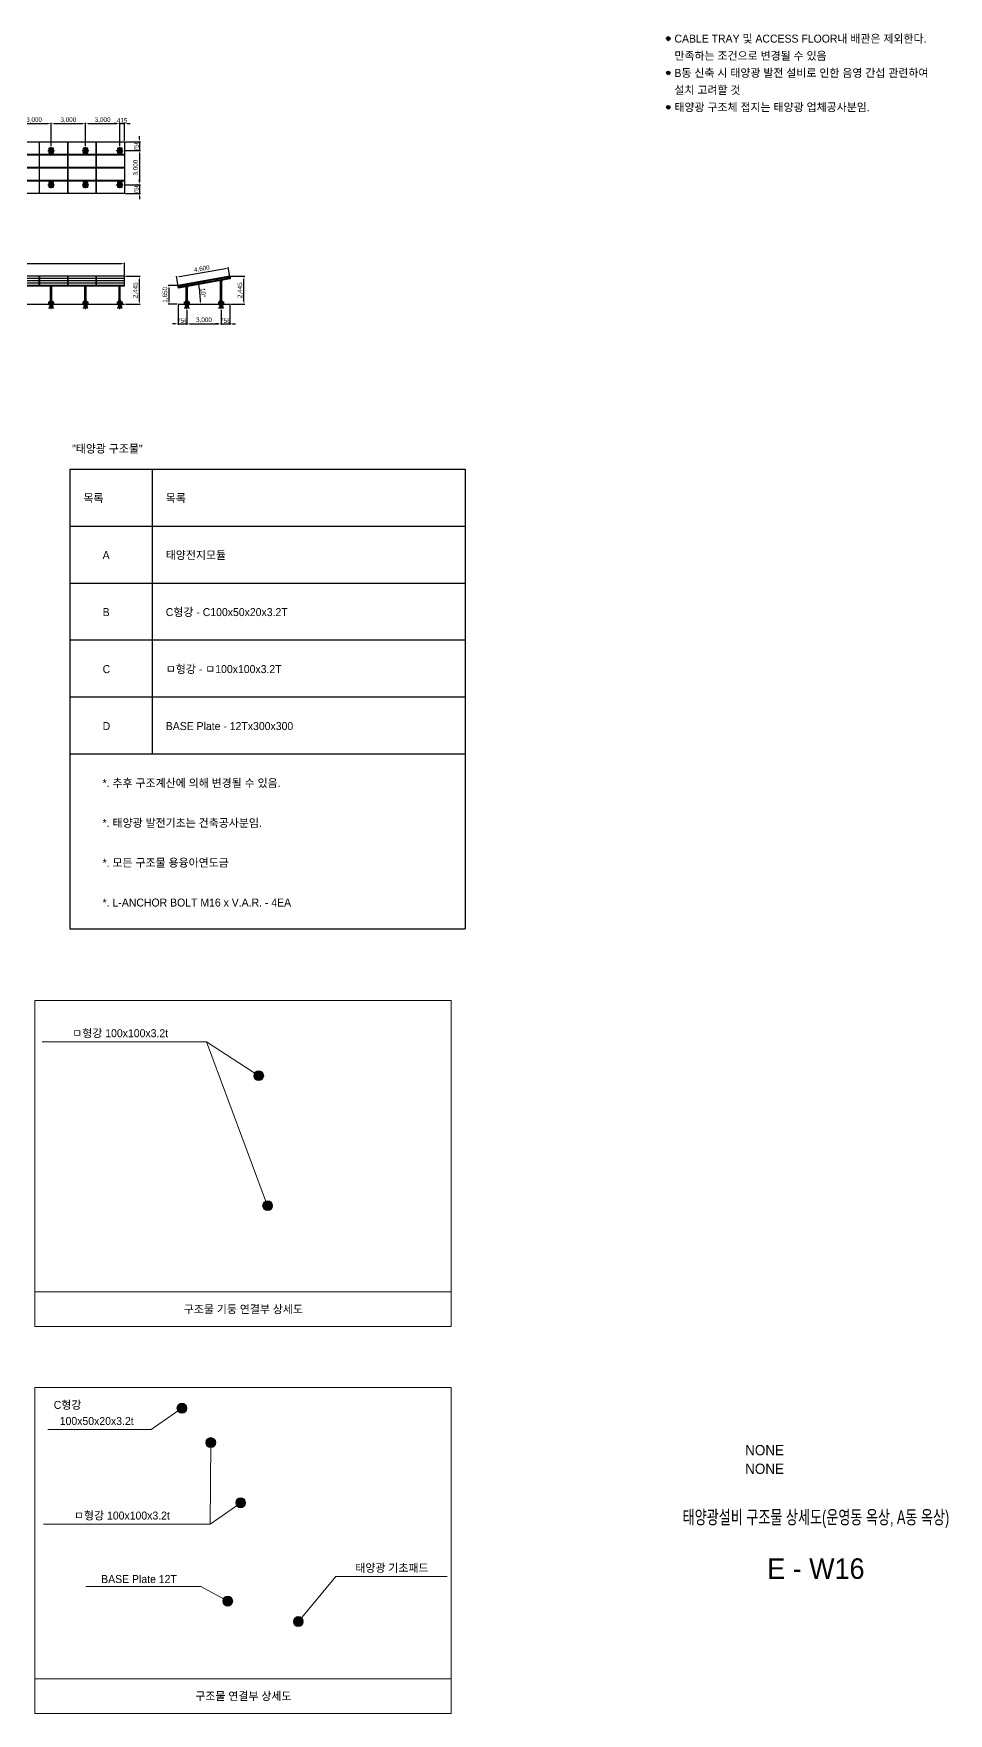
# Model space of a CAD drawing. Header units: millimetres. Extents: x 37541 to 999880, y 4425 to 1416340.
# Drawn here: x 164807 to 244844, y 1269424 to 1416340 of the extents above; entities that cross this region are included whole.
import ezdxf
from ezdxf.enums import TextEntityAlignment as Align

# ---------------------------------------------------------------- set-up
doc = ezdxf.new("R2010")
doc.units = ezdxf.units.MM
doc.header["$LTSCALE"] = 150
doc.linetypes.add('CENTER', pattern=[23.9, 20.4, -1.4, 0.7, -1.4])
doc.linetypes.add('CENTER2', pattern=[1.125, 0.75, -0.125, 0.125, -0.125])
doc.layers.get('0').update_dxf_attribs({"lineweight": 0})
doc.layers.get('Defpoints').update_dxf_attribs({"color": 150})
for name, color, linetype in [('-----20 태양광', 3, 'Continuous'), ('-----29 Cable Schedule', 1, 'Continuous'), ('-----29 Indicator', 1, 'Continuous'), ('-----30 Text', 2, 'Continuous'), ('-----36 Dimension', 1, 'Continuous'), ('-----41 Drawing Title', 2, 'Continuous'), ('-----42 Drawing Number', 2, 'Continuous'), ('-----43 Drawing Scale', 3, 'Continuous')]:
    doc.layers.add(name, color=color, linetype=linetype)
doc.styles.add('ELEC', font='')
doc.styles.get('ELEC').set_extended_font_data('Dotum')
doc.dimstyles.new('태양광400', dxfattribs={"dimtxt": 400, "dimasz": 250, "dimexe": 80, "dimexo": 80, "dimgap": 80, "dimtad": 1, "dimtoh": 1, "dimdec": 0, "dimdsep": 46, "dimlunit": 6, "dimtxsty": 'ELEC', "dimcen": 2.5, "dimclrd": 1, "dimclre": 1, "dimclrt": 2, "dimadec": 0, "dimazin": 0, "dimtfac": 1, "dimtdec": 0, "dimtix": 1, "dimtmove": 0, "dimatfit": 3, "dimfxl": 1, "dimarcsym": 0})

# ---------------------------------------------------------------- blocks, each defined once
blk = doc.blocks.new('G$C1B2F6472')
at = {"lineweight": 5}
for p, q in [((0, 9429), (12041, 9429)), ((0, 1000), (0, 9429)), ((12041, 1000), (12041, 9429)), ((0, 1000), (12041, 1000)), ((0, 0), (12041, 0))]:
    blk.add_line(p, q, dxfattribs=at)
at = {"linetype": 'Continuous', "lineweight": 5}
for p, q in [((0, 0), (0, 1000)), ((12041, 0), (12041, 1000))]:
    blk.add_line(p, q, dxfattribs=at)
blk = doc.blocks.new('*U77')
blk.add_lwpolyline([(-1232, -558), (-1232, 558), (1232, 558), (1232, -558)], close=True)
blk = doc.blocks.new('*U76')
at = {"layer": '-----20 태양광'}
for p in [(0, 3395), (2485, 3395), (4970, 3395), (7455, 3395), (9940, 3395), (12425, 3395), (14910, 3395), (17395, 3395), (19880, 3395), (22365, 3395), (0, 2263), (0, 1132), (2485, 2263), (2485, 1132), (4970, 2263), (4970, 1132), (7455, 2263), (7455, 1132), (9940, 2263), (9940, 1132), (12425, 2263), (12425, 1132), (14910, 2263), (14910, 1132), (17395, 2263), (17395, 1132), (19880, 2263), (19880, 1132), (22365, 2263), (22365, 1132), (0, 0), (2485, 0), (4970, 0), (7455, 0), (9940, 0), (12425, 0), (14910, 0), (17395, 0), (19880, 0), (22365, 0)]:
    blk.add_blockref('*U77', p, dxfattribs=at)
blk = doc.blocks.new('*U79')
for p, q in [((1232, 218), (-1232, 218)), ((1232, 216), (-1232, 216)), ((1232, 19), (-1232, 19)), ((1232, 16), (-1232, 16)), ((1232, -181), (-1232, -181)), ((1232, -183), (-1232, -183)), ((1232, -380), (-1232, -380))]:
    blk.add_line(p, q)
blk.add_lwpolyline([(-1232, 415), (-1232, -415), (1232, -415), (1232, 415)], close=True)
blk = doc.blocks.new('*U78')
at = {"layer": '-----20 태양광', "linetype": 'ByBlock', "lineweight": -2}
for p in [(0, 0), (2485, 0), (4970, 0), (7455, 0), (9940, 0), (12425, 0), (14910, 0), (17395, 0), (19880, 0), (22365, 0)]:
    blk.add_blockref('*U79', p, dxfattribs=at)
blk = doc.blocks.new('G$C0AB08128')
for p, q in [((0, 15), (0, 1)), ((30, 16), (4, 16)), ((30, 0), (4, 0)), ((9, 15), (9, 1)), ((26, 15), (26, 1)), ((35, 15), (35, 1))]:
    blk.add_line(p, q)
for centre, radius, start, end in [((4, 8), 8.39, 58.93354, 121.06646), ((4, 8), 8.39, 238.93354, 301.06646), ((17, -16), 31.8, 74.1759, 105.8241), ((17, 32), 31.8, 254.1759, 285.8241), ((30, 8), 8.39, 58.93354, 121.06646), ((30, 8), 8.39, 238.93354, 301.06646)]:
    blk.add_arc(centre, radius, start, end)
blk = doc.blocks.new('G$C989A692A')
for p, q in [((0, 5), (0, 0)), ((34, 5), (0, 5)), ((0, 0), (34, 0)), ((14, 0), (17, 5)), ((17, 0), (20, 5)), ((34, 0), (34, 5))]:
    blk.add_line(p, q)
blk = doc.blocks.new('G$CC6E26A9D')
for p, q in [((0, 20, 0), (44.5, 150, 0)), ((0, 0, 0), (0, 20, 0)), ((0, 0, 0), (44.5, 0, 0)), ((64.5, 150, 0), (44.5, 150, 0)), ((64.5, 20, 0), (64.5, 150, 0))]:
    blk.add_line(p, q)
blk.add_arc((64.5, 0, 0), 20, 90, 180)
blk = doc.blocks.new('G$CDDFF37AD')
h = blk.add_hatch()
h.set_pattern_fill('AR-CONC', color=256, scale=0.5)
h.set_pattern_definition([(50, (-4314257.696, 1929371.17), (91.0923345, -7.9695428), [9.525, -104.775]), (355, (-4314257.7, 1929371.17), (-17.6217107, 95.5284226), [7.62, -83.820292]), (100.4514447, (-4314250.105, 1929370.506), (73.4706235, 87.558876), [8.0950044, -89.0451223]), (46.1842, (-4314257.7, 1929396.57), (135.5395204, -21.021164), [14.2875, -157.1625]), (96.6355576, (-4314246.4, 1929394.82), (118.702067, 123.7130623), [12.1425116, -133.567804]), (351.184151, (-4314257.7, 1929396.57), (118.702067, 123.7130623), [11.4299835, -125.729866]), (21, (-4314244.996, 1929390.22), (75.8071956, -51.1325991), [9.525, -104.775]), (326, (-4314245, 1929390.22), (30.9010142, 92.093983), [7.62, -83.82]), (71.451445, (-4314238.68, 1929385.96), (106.7082096, 40.9613844), [8.0950044, -89.0449688]), (37.5, (-4314257.696, 1929371.17), (1.54430163, 42.27751944), [0, -82.804, 0, -85.09, 0, -84.1375]), (7.5, (-4314257.696, 1929371.17), (33.40983126, 50.0902874), [0, -48.514, 0, -80.899, 0, -32.0675]), (327.5, (-4314286.017, 1929371.17), (67.79529758, -2.864372), [0, -31.75, 0, -99.06, 0, -131.445]), (317.5, (-4314298.717, 1929371.17), (74.0645907, 12.7132455), [0, -41.275, 0, -65.786, 0, -93.345])])
h.paths.add_polyline_path([(132, 262), (132, 462), (50, 462), (50, 262)])
h.paths.add_polyline_path([(352, 262), (352, 462), (148, 462), (148, 262)])
h.paths.add_polyline_path([(368, 462), (368, 262), (450, 262), (450, 462)])
for p, q in [((132, 502), (133, 503)), ((132, 502), (132, -28)), ((132, 502), (148, 502)), ((133, 503), (147, 503)), ((147, 503), (148, 502)), ((148, 502), (148, -32)), ((352, 502), (353, 503)), ((352, 502), (352, -32)), ((352, 502), (368, 502)), ((353, 503), (367, 503)), ((367, 503), (368, 502)), ((368, 502), (368, -28)), ((68, -33), (69, -32)), ((68, -33), (68, -47)), ((68, -47), (69, -48)), ((69, -32, 0), (128, -32, 0)), ((69, -32), (69, -48)), ((69, -48, 0), (132, -48, 0)), ((368, -48, 0), (431, -48, 0)), ((372, -32, 0), (431, -32, 0)), ((431, -32), (431, -48)), ((431, -32), (432, -33)), ((431, -48), (432, -47)), ((432, -33), (432, -47))]:
    blk.add_line(p, q)
at = {"linetype": 'CENTER', "ltscale": 50}
for p, q in [((140, 519), (140, -32)), ((360, 519), (360, -32)), ((28, -40), (132, -40)), ((368, -40), (472, -40))]:
    blk.add_line(p, q, dxfattribs=at)
for points in [[(50, 462), (450, 462), (450, 262), (50, 262)], [(100, 474), (400, 474), (400, 462), (100, 462)], [(125, 474), (155, 474), (155, 476), (125, 476)], [(345, 474), (375, 474), (375, 476), (345, 476)]]:
    blk.add_lwpolyline(points, close=True)
at = {"elevation": 0}
for points in [[(110, 215), (390, 215), (390, 205), (110, 205)], [(110, 115), (390, 115), (390, 105), (110, 105)]]:
    blk.add_lwpolyline(points, close=True, dxfattribs=at)
for centre in [(155, 220, 0), (155, 120, 0), (345, 220, 0), (345, 120, 0)]:
    blk.add_circle(centre, 5)
at = {"extrusion": (2.70222e-08, 1.59759e-22, 1)}
blk.add_arc((128, -28, 0), 4, 270, 0, dxfattribs=at)
at = {"extrusion": (2.15436e-08, 0, 1)}
blk.add_arc((132, -32, 0), 16, 270, 0, dxfattribs=at)
at = {"linetype": 'CENTER', "ltscale": 50}
for centre, start, end in [((132, -32), 270, 360), ((368, -32), 180, 270)]:
    blk.add_arc(centre, 8, start, end, dxfattribs=at)
at = {"extrusion": (-2.15436e-08, -5.39187e-23, 1)}
blk.add_arc((368, -32, 0), 16, 180, 270, dxfattribs=at)
at = {"extrusion": (-2.70222e-08, -2.11681e-22, 1)}
blk.add_arc((372, -28, 0), 4, 180, 270, dxfattribs=at)
at = {"xscale": 0.8, "yscale": 0.8, "zscale": 0.8}
for name, p in [('G$C0AB08128', (126, 480)), ('G$C989A692A', (126, 476)), ('G$C0AB08128', (346, 480)), ('G$C989A692A', (346, 476))]:
    blk.add_blockref(name, p, dxfattribs=at)
blk.add_blockref('G$CC6E26A9D', (136, 474, 0))
at = {"xscale": -1}
blk.add_blockref('G$CC6E26A9D', (364, 474, 0), dxfattribs=at)
blk = doc.blocks.new('*U81')
blk.add_line((50, 1546, 0), (-50, 1546, 0))
at = {"elevation": 0}
for points in [[(-50, 142), (-50, 1546)], [(50, 142), (50, 1546)]]:
    blk.add_lwpolyline(points, dxfattribs=at)
at = {"linetype": 'CENTER2', "ltscale": 5, "elevation": 0}
blk.add_lwpolyline([(0, -505), (0, 1555)], dxfattribs=at)
at = {"rotation": 359.9999999999999}
blk.add_blockref('G$CDDFF37AD', (-250, -332, 0), dxfattribs=at)
blk = doc.blocks.new('*U80')
at = {"layer": '-----20 태양광', "linetype": 'ByBlock', "lineweight": -2}
for p in [(0, 0), (3000, 0), (6000, 0), (9000, 0), (12000, 0), (15000, 0), (18000, 0), (21000, 0), (24000, 0)]:
    blk.add_blockref('*U81', p, dxfattribs=at)
blk = doc.blocks.new('G$CE9AAA169')
at = {"linetype": 'CENTER', "ltscale": 0.3}
blk.add_line((58, 12), (0, 12), dxfattribs=at)
for p, q in [((11, 18), (10, 17)), ((10, 7), (10, 17)), ((10, 7), (11, 6)), ((15, 18), (11, 18)), ((11, 6), (11, 18)), ((15, 6), (11, 6)), ((15, 4), (15, 20)), ((16, 23), (24, 23)), ((24, 17), (16, 17)), ((24, 7), (16, 7)), ((16, 1), (24, 1)), ((25, 4), (25, 20)), ((28, 12), (25, 14)), ((25, 12), (28, 10)), ((47, 23), (40, 23)), ((40, 1), (40, 23)), ((40, 17), (47, 17)), ((40, 7), (47, 7)), ((47, 1), (40, 1)), ((48, 4), (48, 20))]:
    blk.add_line(p, q)
for points in [[(25, 1), (28, 1), (28, 23), (25, 23)], [(38, 0), (38, 24), (40, 24), (40, 0)]]:
    blk.add_lwpolyline(points, close=True)
for centre, radius, start, end in [((20, 20), 4.82, 145.33011, 214.66989), ((33, 12), 18, 162.25912, 197.74088), ((20, 4), 4.82, 145.33011, 214.66989), ((20, 20), 4.82, 325.33011, 34.66989), ((7, 12), 18, 342.25912, 17.74088), ((20, 4), 4.82, 325.33011, 34.66989), ((43, 20), 4.82, 325.33011, 34.66989), ((30, 12), 18, 342.25912, 17.74088), ((43, 4), 4.82, 325.33011, 34.66989)]:
    blk.add_arc(centre, radius, start, end)
blk = doc.blocks.new('G$C40D0023C')
for p, q in [((0, 12), (5, 12)), ((0, 10), (0, 1)), ((0, 9), (5, 9)), ((0, 3), (5, 3)), ((0, 0), (5, 0)), ((5, 10), (5, 1))]:
    blk.add_line(p, q)
for centre, radius, start, end in [((2, 10), 2.43, 143.53068, 216.46932), ((9, 6), 9, 161.2917, 198.7083), ((2, 1), 2.43, 143.53068, 216.46932), ((3, 10), 2.43, 323.53068, 36.46932), ((-4, 6), 9, 341.2917, 18.7083), ((3, 1), 2.43, 323.53068, 36.46932)]:
    blk.add_arc(centre, radius, start, end)
blk = doc.blocks.new('G$C8948AF4A')
for p, q in [((0, 12), (2, 12)), ((0, 0), (0, 12)), ((0, 7), (2, 6)), ((0, 6), (2, 5)), ((2, 0), (0, 0)), ((2, 12), (2, 0))]:
    blk.add_line(p, q)
blk = doc.blocks.new('G$C516BF46D')
for name, p in [('G$C40D0023C', (0, 0)), ('G$C8948AF4A', (5, 0))]:
    blk.add_blockref(name, p)
blk = doc.blocks.new('G$C8DD5E604')
at = {"linetype": 'CENTER', "ltscale": 0.3}
blk.add_line((0, 6), (23, 6), dxfattribs=at)
for p, q in [((1, 9), (2, 9)), ((1, 9), (1, 4)), ((1, 9), (6, 9)), ((2, 3), (1, 4)), ((1, 4), (6, 4)), ((2, 3), (2, 9)), ((13, 9), (2, 9)), ((13, 3), (2, 3)), ((16, 0), (16, 12)), ((16, 12), (18, 12)), ((16, 7), (18, 6)), ((16, 6), (18, 5)), ((18, 0), (16, 0)), ((18, 12), (18, 0)), ((21, 12), (18, 12)), ((18, 12), (18, 0)), ((21, 9), (18, 9)), ((21, 3), (18, 3)), ((21, 0), (18, 0)), ((22, 10), (22, 2))]:
    blk.add_line(p, q)
for centre, radius, start, end in [((19, 10), 2.43, 323.53068, 36.46932), ((13, 6), 9, 341.2917, 18.7083), ((19, 2), 2.43, 323.53068, 36.46932)]:
    blk.add_arc(centre, radius, start, end)
blk.add_blockref('G$C516BF46D', (6, 0))
blk = doc.blocks.new('G$CC1AFC2AA')
for p, q in [((28, 70), (28, 0)), ((28, 0), (34, 0)), ((34, 75), (33, 75)), ((34, 75), (34, 0)), ((34, 75), (34, 0))]:
    blk.add_line(p, q)
at = {"ltscale": 0.1}
for p, q in [((34, 92), (34, 8)), ((34, 67), (34, 8)), ((37, 92), (37, 8)), ((42, 100), (76, 100)), ((42, 97), (76, 97)), ((42, 0), (76, 0)), ((42, 3), (76, 3)), ((81, 92), (81, 80)), ((81, 80), (84, 80)), ((81, 8), (81, 20)), ((81, 20), (84, 20)), ((84, 92), (84, 80)), ((84, 8), (84, 20))]:
    blk.add_line(p, q, dxfattribs=at)
blk.add_arc((33, 70), 5, 90, 180)
for centre, radius, start, end in [((42, 92), 8, 90, 180), ((42, 8), 8, 180, 270), ((42, 92), 5, 90, 180), ((42, 8), 5, 180, 270), ((76, 92), 8, 0, 90), ((76, 92), 5, 0, 90), ((76, 8), 8, 270, 0), ((76, 8), 5, 270, 0)]:
    blk.add_arc(centre, radius, start, end, dxfattribs=at)
blk.add_blockref('G$CE9AAA169', (0, 31))
at = {"rotation": 90}
blk.add_blockref('G$C8DD5E604', (65, 84), dxfattribs=at)
blk = doc.blocks.new('*D111')
at = {"layer": '-----36 Dimension', "color": 1, "lineweight": -2, "transparency": 16777216}
for p, q in [((163345, 1406496), (163345, 1408544)), ((163595, 1408464), (166095, 1408464)), ((166345, 1406496), (166345, 1408544))]:
    blk.add_line(p, q, dxfattribs=at)
at = {"layer": '-----36 Dimension', "color": 1, "transparency": 16777216}
for points in [[(163595, 1408506), (163595, 1408423), (163345, 1408464)], [(166095, 1408506), (166095, 1408423), (166345, 1408464)]]:
    blk.add_solid(points, dxfattribs=at)
at = {"layer": 'Defpoints', "color": 0, "transparency": 16777216}
for p in [(166345, 1408464), (163345, 1406416), (166345, 1406416)]:
    blk.add_point(p, dxfattribs=at)
at = {"layer": '-----36 Dimension', "transparency": 16777216, "insert": (164845, 1408783), "char_height": 400, "attachment_point": 5, "style": 'ELEC'}
blk.add_mtext('3,000', dxfattribs=at)
blk = doc.blocks.new('*D112')
at = {"layer": '-----36 Dimension', "color": 1, "lineweight": -2, "transparency": 16777216}
for p, q in [((166345, 1406496), (166345, 1408544)), ((166595, 1408464), (169095, 1408464)), ((169345, 1406496), (169345, 1408544))]:
    blk.add_line(p, q, dxfattribs=at)
at = {"layer": '-----36 Dimension', "color": 1, "transparency": 16777216}
for points in [[(166595, 1408506), (166595, 1408423), (166345, 1408464)], [(169095, 1408506), (169095, 1408423), (169345, 1408464)]]:
    blk.add_solid(points, dxfattribs=at)
at = {"layer": 'Defpoints', "color": 0, "transparency": 16777216}
for p in [(169345, 1408464), (166345, 1406416), (169345, 1406416)]:
    blk.add_point(p, dxfattribs=at)
at = {"layer": '-----36 Dimension', "transparency": 16777216, "insert": (167845, 1408783), "char_height": 400, "attachment_point": 5, "style": 'ELEC'}
blk.add_mtext('3,000', dxfattribs=at)
blk = doc.blocks.new('*D113')
at = {"layer": '-----36 Dimension', "color": 1, "lineweight": -2, "transparency": 16777216}
for p, q in [((169345, 1406496), (169345, 1408544)), ((169595, 1408464), (172095, 1408464)), ((172345, 1406496), (172345, 1408544))]:
    blk.add_line(p, q, dxfattribs=at)
at = {"layer": '-----36 Dimension', "color": 1, "transparency": 16777216}
for points in [[(169595, 1408506), (169595, 1408423), (169345, 1408464)], [(172095, 1408506), (172095, 1408423), (172345, 1408464)]]:
    blk.add_solid(points, dxfattribs=at)
at = {"layer": 'Defpoints', "color": 0, "transparency": 16777216}
for p in [(172345, 1408464), (169345, 1406416), (172345, 1406416)]:
    blk.add_point(p, dxfattribs=at)
at = {"layer": '-----36 Dimension', "transparency": 16777216, "insert": (170845, 1408783), "char_height": 400, "attachment_point": 5, "style": 'ELEC'}
blk.add_mtext('3,000', dxfattribs=at)
blk = doc.blocks.new('*D189')
at = {"layer": '-----36 Dimension', "color": 1, "lineweight": -2, "transparency": 16777216}
for p, q in [((172095, 1408464), (171845, 1408464)), ((172345, 1406496), (172345, 1408544)), ((172345, 1408464), (172760, 1408464)), ((172760, 1406952), (172760, 1408544)), ((173010, 1408464), (173260, 1408464))]:
    blk.add_line(p, q, dxfattribs=at)
at = {"layer": '-----36 Dimension', "color": 1, "transparency": 16777216}
for points in [[(172095, 1408506), (172095, 1408423), (172345, 1408464)], [(173010, 1408506), (173010, 1408423), (172760, 1408464)]]:
    blk.add_solid(points, dxfattribs=at)
at = {"layer": 'Defpoints', "color": 0, "transparency": 16777216}
for p in [(172760, 1408464), (172345, 1406416), (172760, 1406872)]:
    blk.add_point(p, dxfattribs=at)
at = {"layer": '-----36 Dimension', "transparency": 16777216, "insert": (172552, 1408745), "char_height": 400, "attachment_point": 5, "style": 'ELEC'}
blk.add_mtext('415', dxfattribs=at)
blk = doc.blocks.new('*D114')
at = {"layer": '-----36 Dimension', "color": 1, "lineweight": -2, "transparency": 16777216}
for p, q in [((172725, 1406116), (174153, 1406116)), ((172840, 1406872), (174153, 1406872)), ((174073, 1407122), (174073, 1407372)), ((174073, 1406872), (174073, 1406116)), ((174073, 1405866), (174073, 1405616))]:
    blk.add_line(p, q, dxfattribs=at)
at = {"layer": '-----36 Dimension', "color": 1, "transparency": 16777216}
for points in [[(174032, 1407122), (174115, 1407122), (174073, 1406872)], [(174032, 1405866), (174115, 1405866), (174073, 1406116)]]:
    blk.add_solid(points, dxfattribs=at)
at = {"layer": 'Defpoints', "color": 0, "transparency": 16777216}
for p in [(172645, 1406116), (172760, 1406872), (174073, 1406116)]:
    blk.add_point(p, dxfattribs=at)
at = {"layer": '-----36 Dimension', "transparency": 16777216, "insert": (173793, 1406494), "char_height": 400, "attachment_point": 5, "rotation": 90, "style": 'ELEC'}
blk.add_mtext('756', dxfattribs=at)
blk = doc.blocks.new('*D115')
at = {"layer": '-----36 Dimension', "color": 1, "lineweight": -2, "transparency": 16777216}
for p, q in [((172725, 1406116), (174153, 1406116)), ((174073, 1405866), (174073, 1403366)), ((172725, 1403116), (174153, 1403116))]:
    blk.add_line(p, q, dxfattribs=at)
at = {"layer": '-----36 Dimension', "color": 1, "transparency": 16777216}
for points in [[(174032, 1405866), (174115, 1405866), (174073, 1406116)], [(174032, 1403366), (174115, 1403366), (174073, 1403116)]]:
    blk.add_solid(points, dxfattribs=at)
at = {"layer": 'Defpoints', "color": 0, "transparency": 16777216}
for p in [(172645, 1406116), (172645, 1403116), (174073, 1403116)]:
    blk.add_point(p, dxfattribs=at)
at = {"layer": '-----36 Dimension', "transparency": 16777216, "insert": (173754, 1404616), "char_height": 400, "attachment_point": 5, "rotation": 90, "style": 'ELEC'}
blk.add_mtext('3,000', dxfattribs=at)
blk = doc.blocks.new('*D190')
at = {"layer": '-----36 Dimension', "color": 1, "lineweight": -2, "transparency": 16777216}
for p, q in [((172725, 1403116), (174153, 1403116)), ((174073, 1403366), (174073, 1403616)), ((174073, 1403116), (174073, 1402360)), ((172840, 1402360), (174153, 1402360)), ((174073, 1402110), (174073, 1401860))]:
    blk.add_line(p, q, dxfattribs=at)
at = {"layer": '-----36 Dimension', "color": 1, "transparency": 16777216}
for points in [[(174032, 1403366), (174115, 1403366), (174073, 1403116)], [(174032, 1402110), (174115, 1402110), (174073, 1402360)]]:
    blk.add_solid(points, dxfattribs=at)
at = {"layer": 'Defpoints', "color": 0, "transparency": 16777216}
for p in [(172645, 1403116), (172760, 1402360), (174073, 1402360)]:
    blk.add_point(p, dxfattribs=at)
at = {"layer": '-----36 Dimension', "transparency": 16777216, "insert": (173793, 1402738), "char_height": 400, "attachment_point": 5, "rotation": 90, "style": 'ELEC'}
blk.add_mtext('756', dxfattribs=at)
blk = doc.blocks.new('*D191')
at = {"layer": '-----36 Dimension', "color": 1, "lineweight": -2, "transparency": 16777216}
for p, q in [((147930, 1395194), (147930, 1396302)), ((148180, 1396222), (172510, 1396222)), ((172760, 1395194), (172760, 1396302))]:
    blk.add_line(p, q, dxfattribs=at)
at = {"layer": '-----36 Dimension', "color": 1, "transparency": 16777216}
for points in [[(148180, 1396264), (148180, 1396180), (147930, 1396222)], [(172510, 1396264), (172510, 1396180), (172760, 1396222)]]:
    blk.add_solid(points, dxfattribs=at)
at = {"layer": 'Defpoints', "color": 0, "transparency": 16777216}
for p in [(172760, 1396222), (147930, 1395114), (172760, 1395114)]:
    blk.add_point(p, dxfattribs=at)
at = {"layer": '-----36 Dimension', "transparency": 16777216, "insert": (160345, 1396541), "char_height": 400, "attachment_point": 5, "style": 'ELEC'}
blk.add_mtext('24,830', dxfattribs=at)
blk = doc.blocks.new('*D192')
at = {"layer": '-----36 Dimension', "color": 1, "lineweight": -2, "transparency": 16777216}
for p, q in [((172840, 1395114), (174135, 1395114)), ((174055, 1394864), (174055, 1392918)), ((172840, 1392668), (174135, 1392668))]:
    blk.add_line(p, q, dxfattribs=at)
at = {"layer": '-----36 Dimension', "color": 1, "transparency": 16777216}
for points in [[(174014, 1394864), (174097, 1394864), (174055, 1395114)], [(174014, 1392918), (174097, 1392918), (174055, 1392668)]]:
    blk.add_solid(points, dxfattribs=at)
at = {"layer": 'Defpoints', "color": 0, "transparency": 16777216}
for p in [(172760, 1395114), (172760, 1392668), (174055, 1392668)]:
    blk.add_point(p, dxfattribs=at)
at = {"layer": '-----36 Dimension', "transparency": 16777216, "insert": (173737, 1393891), "char_height": 400, "attachment_point": 5, "rotation": 90, "style": 'ELEC'}
blk.add_mtext('2,445', dxfattribs=at)
blk = doc.blocks.new('*D193')
at = {"layer": '-----36 Dimension', "color": 1, "lineweight": -2, "transparency": 16777216}
for p, q in [((177566, 1395081), (181604, 1395793)), ((181987, 1395061), (181836, 1395915)), ((177457, 1394262), (177306, 1395117))]:
    blk.add_line(p, q, dxfattribs=at)
at = {"layer": '-----36 Dimension', "color": 1, "transparency": 16777216}
for points in [[(181597, 1395834), (181611, 1395752), (181850, 1395837)], [(177559, 1395122), (177573, 1395040), (177320, 1395038)]]:
    blk.add_solid(points, dxfattribs=at)
at = {"layer": 'Defpoints', "color": 0, "transparency": 16777216}
for p in [(181850, 1395837), (182001, 1394982), (177470, 1394183)]:
    blk.add_point(p, dxfattribs=at)
at = {"layer": '-----36 Dimension', "transparency": 16777216, "insert": (179530, 1395751), "char_height": 400, "attachment_point": 5, "rotation": 10, "style": 'ELEC'}
blk.add_mtext('4,600', dxfattribs=at)
blk = doc.blocks.new('*D194')
at = {"layer": '-----36 Dimension', "color": 1, "lineweight": -2, "transparency": 16777216}
for p, q in [((177376, 1394318), (176571, 1394318)), ((176651, 1394068), (176651, 1392918)), ((177376, 1392668), (176571, 1392668))]:
    blk.add_line(p, q, dxfattribs=at)
at = {"layer": '-----36 Dimension', "color": 1, "transparency": 16777216}
for points in [[(176610, 1394068), (176693, 1394068), (176651, 1394318)], [(176610, 1392918), (176693, 1392918), (176651, 1392668)]]:
    blk.add_solid(points, dxfattribs=at)
at = {"layer": 'Defpoints', "color": 0, "transparency": 16777216}
for p in [(177456, 1394318), (176651, 1392668), (177456, 1392668)]:
    blk.add_point(p, dxfattribs=at)
at = {"layer": '-----36 Dimension', "transparency": 16777216, "insert": (176332, 1393493), "char_height": 400, "attachment_point": 5, "rotation": 90, "style": 'ELEC'}
blk.add_mtext('1,650', dxfattribs=at)
blk = doc.blocks.new('*D195')
at = {"layer": '-----36 Dimension', "color": 1, "lineweight": -2, "transparency": 16777216}
for p, q in [((182048, 1395114), (183294, 1395114)), ((183214, 1392918), (183214, 1394864)), ((182048, 1392668), (183294, 1392668))]:
    blk.add_line(p, q, dxfattribs=at)
at = {"layer": '-----36 Dimension', "color": 1, "transparency": 16777216}
for points in [[(183173, 1394864), (183256, 1394864), (183214, 1395114)], [(183173, 1392918), (183256, 1392918), (183214, 1392668)]]:
    blk.add_solid(points, dxfattribs=at)
at = {"layer": 'Defpoints', "color": 0, "transparency": 16777216}
for p in [(181968, 1395114), (183214, 1395114), (181968, 1392668)]:
    blk.add_point(p, dxfattribs=at)
at = {"layer": '-----36 Dimension', "transparency": 16777216, "insert": (182895, 1393891), "char_height": 400, "attachment_point": 5, "rotation": 90, "style": 'ELEC'}
blk.add_mtext('2,445', dxfattribs=at)
blk = doc.blocks.new('*D167')
at = {"layer": '-----36 Dimension', "color": 1, "lineweight": -2, "transparency": 16777216}
blk.add_arc((168099, 1392668), 11310, 1.26653, 8.73347, dxfattribs=at)
at = {"layer": '-----36 Dimension', "color": 1, "transparency": 16777216}
for points in [[(179236, 1394379), (179319, 1394392), (179237, 1394632)], [(179447, 1392919), (179364, 1392918), (179409, 1392668)]]:
    blk.add_solid(points, dxfattribs=at)
at = {"layer": 'Defpoints', "color": 0, "transparency": 16777216}
for p in [(178588, 1394518), (179705, 1394715), (179389, 1393326), (177456, 1392668), (181968, 1392668)]:
    blk.add_point(p, dxfattribs=at)
at = {"layer": '-----36 Dimension', "transparency": 16777216, "insert": (179645, 1393678), "char_height": 400, "attachment_point": 5, "rotation": 275, "style": 'ELEC'}
blk.add_mtext('10°', dxfattribs=at)
blk = doc.blocks.new('G$CB3066EF5')
for p, q in [((1, 18), (0, 17)), ((0, 7), (0, 17)), ((0, 7), (1, 6)), ((6, 18), (1, 18)), ((1, 6), (1, 18)), ((6, 6), (1, 6)), ((6, 4), (6, 20)), ((7, 23), (16, 23)), ((16, 17), (7, 17)), ((16, 7), (7, 7)), ((7, 1), (16, 1)), ((16, 4), (16, 20)), ((20, 12), (16, 14)), ((16, 12), (20, 10)), ((47, 23), (40, 23)), ((40, 1), (40, 23)), ((40, 17), (47, 17)), ((40, 7), (47, 7)), ((47, 1), (40, 1)), ((48, 4), (48, 20))]:
    blk.add_line(p, q)
for points in [[(16, 1), (20, 1), (20, 23), (16, 23)], [(38, 0), (38, 24), (40, 24), (40, 0)]]:
    blk.add_lwpolyline(points, close=True)
for centre, radius, start, end in [((24, 12), 18, 162.25912, 197.74088), ((11, 20), 4.82, 145.33011, 214.66989), ((11, 4), 4.82, 145.33011, 214.66989), ((12, 20), 4.82, 325.33011, 34.66989), ((-2, 12), 18, 342.25912, 17.74088), ((12, 4), 4.82, 325.33011, 34.66989), ((43, 20), 4.82, 325.33011, 34.66989), ((30, 12), 18, 342.25912, 17.74088), ((43, 4), 4.82, 325.33011, 34.66989)]:
    blk.add_arc(centre, radius, start, end)
blk = doc.blocks.new('G$CB85E6AD0')
for points in [[(0, 37.5), (220, 37.5), (220, 28.5), (0, 28.5)], [(0, 28.5), (220, 28.5), (220, 19.5), (0, 19.5)]]:
    blk.add_lwpolyline(points, close=True)
at = {"rotation": 90}
for p in [(37, 0), (207, 0)]:
    blk.add_blockref('G$CB3066EF5', p, dxfattribs=at)
blk = doc.blocks.new('*D185')
at = {"layer": '-----36 Dimension', "color": 1, "lineweight": -2, "transparency": 16777216}
for p, q in [((177456, 1392588), (177456, 1390874)), ((178212, 1392153), (178212, 1390874)), ((177206, 1390954), (176956, 1390954)), ((177456, 1390954), (178212, 1390954)), ((178462, 1390954), (178712, 1390954))]:
    blk.add_line(p, q, dxfattribs=at)
at = {"layer": '-----36 Dimension', "color": 1, "transparency": 16777216}
for points in [[(177206, 1390996), (177206, 1390912), (177456, 1390954)], [(178462, 1390996), (178462, 1390912), (178212, 1390954)]]:
    blk.add_solid(points, dxfattribs=at)
at = {"layer": 'Defpoints', "color": 0, "transparency": 16777216}
for p in [(177456, 1392668), (178212, 1392233), (178212, 1390954)]:
    blk.add_point(p, dxfattribs=at)
at = {"layer": '-----36 Dimension', "transparency": 16777216, "insert": (177834, 1391234), "char_height": 400, "attachment_point": 5, "style": 'ELEC'}
blk.add_mtext('756', dxfattribs=at)
blk = doc.blocks.new('*D186')
at = {"layer": '-----36 Dimension', "color": 1, "lineweight": -2, "transparency": 16777216}
for p, q in [((178212, 1392153), (178212, 1390874)), ((181212, 1392153), (181212, 1390874)), ((178462, 1390954), (180962, 1390954))]:
    blk.add_line(p, q, dxfattribs=at)
at = {"layer": '-----36 Dimension', "color": 1, "transparency": 16777216}
for points in [[(178462, 1390996), (178462, 1390912), (178212, 1390954)], [(180962, 1390996), (180962, 1390912), (181212, 1390954)]]:
    blk.add_solid(points, dxfattribs=at)
at = {"layer": 'Defpoints', "color": 0, "transparency": 16777216}
for p in [(178212, 1392233), (181212, 1392233), (181212, 1390954)]:
    blk.add_point(p, dxfattribs=at)
at = {"layer": '-----36 Dimension', "transparency": 16777216, "insert": (179712, 1391273), "char_height": 400, "attachment_point": 5, "style": 'ELEC'}
blk.add_mtext('3,000', dxfattribs=at)
blk = doc.blocks.new('*D187')
at = {"layer": '-----36 Dimension', "color": 1, "lineweight": -2, "transparency": 16777216}
for p, q in [((181212, 1392153), (181212, 1390874)), ((181968, 1392588), (181968, 1390874)), ((180962, 1390954), (180712, 1390954)), ((181212, 1390954), (181968, 1390954)), ((182218, 1390954), (182468, 1390954))]:
    blk.add_line(p, q, dxfattribs=at)
at = {"layer": '-----36 Dimension', "color": 1, "transparency": 16777216}
for points in [[(180962, 1390996), (180962, 1390912), (181212, 1390954)], [(182218, 1390996), (182218, 1390912), (181968, 1390954)]]:
    blk.add_solid(points, dxfattribs=at)
at = {"layer": 'Defpoints', "color": 0, "transparency": 16777216}
for p in [(181212, 1392233), (181968, 1392668), (181968, 1390954)]:
    blk.add_point(p, dxfattribs=at)
at = {"layer": '-----36 Dimension', "transparency": 16777216, "insert": (181590, 1391234), "char_height": 400, "attachment_point": 5, "style": 'ELEC'}
blk.add_mtext('756', dxfattribs=at)
blk = doc.blocks.new('G$CF06C846F')
at = {"linetype": 'CENTER', "ltscale": 5}
for p, q in [((0, 29), (58, 29)), ((29, 58), (29, 0))]:
    blk.add_line(p, q, dxfattribs=at)
blk.add_lwpolyline([(14, 20), (29, 12), (44, 20), (44, 38), (29, 46), (14, 38)], close=True)
for radius in [15, 10]:
    blk.add_circle((29, 29), radius)
blk = doc.blocks.new('G$CCACB8904')
h = blk.add_hatch()
h.set_pattern_fill('AR-CONC', color=256, scale=0.5)
h.paths.add_polyline_path([(300, 500), (300, 450), (450, 450), (450, 300), (500, 300), (500, 500)])
h.paths.add_polyline_path([(500, 300), (450, 300), (450, 150), (300, 150), (300, 100), (500, 100)])
h.paths.add_polyline_path([(300, 100), (300, 150), (150, 150), (150, 300), (100, 300), (100, 100)])
h.paths.add_polyline_path([(100, 300), (150, 300), (150, 450), (300, 450), (300, 500), (100, 500)])
at = {"linetype": 'CENTER', "ltscale": 50}
for p, q in [((0, 300), (600, 300)), ((300, 600), (300, 0))]:
    blk.add_line(p, q, dxfattribs=at)
for p, q in [((250, 304.5), (185, 304.5)), ((185, 295.5), (185, 304.5)), ((250, 295.5), (185, 295.5)), ((230, 295.5), (230, 304.5)), ((295.5, 350), (295.5, 415)), ((295.5, 415), (304.5, 415)), ((295.5, 370), (304.5, 370)), ((295.5, 250), (295.5, 185)), ((304.5, 225), (295.5, 225)), ((304.5, 185), (295.5, 185)), ((304.5, 350), (304.5, 415)), ((304.5, 250), (304.5, 185)), ((350, 304.5), (415, 304.5)), ((350, 295.5), (415, 295.5)), ((370, 304.5), (370, 295.5)), ((415, 304.5), (415, 295.5))]:
    blk.add_line(p, q)
for points in [[(100, 500), (500, 500), (500, 100), (100, 100)], [(150, 150), (450, 150), (450, 450), (150, 450)], [(250, 250), (350, 250), (350, 350), (250, 350)], [(253.2, 253.2), (346.8, 253.2), (346.8, 346.8), (253.2, 346.8)]]:
    blk.add_lwpolyline(points, close=True)
for p in [(161, 381), (161, 161), (381, 381), (381, 161)]:
    blk.add_blockref('G$CF06C846F', p)
blk = doc.blocks.new('*U94')
blk.add_blockref('G$CCACB8904', (-300, -300))
blk = doc.blocks.new('*U93')
blk.add_blockref('*U94', (0, 0))
blk = doc.blocks.new('*U68')
blk.add_blockref('*U93', (0, 0))
blk = doc.blocks.new('*U67')
at = {"layer": '-----20 태양광'}
for p in [(0, 3000), (3000, 3000), (6000, 3000), (9000, 3000), (0, 0), (3000, 0), (6000, 0), (9000, 0)]:
    blk.add_blockref('*U68', p, dxfattribs=at)
at = {"layer": '-----20 태양광', "linetype": 'ByBlock', "lineweight": -2}
for p in [(12000, 3000), (15000, 3000), (18000, 3000), (21000, 3000), (24000, 3000), (12000, 0), (15000, 0), (18000, 0), (21000, 0), (24000, 0)]:
    blk.add_blockref('*U68', p, dxfattribs=at)
blk = doc.blocks.new('SSH-20260319.160627')
at = {"layer": '-----30 Text'}
h = blk.add_hatch(color=256, dxfattribs=at)
edge = h.paths.add_edge_path()
edge.add_arc((15986, 33771), 160, 0, 360)
blk.add_circle((15986, 33771), 160, dxfattribs=at)
for p in [(15986, 33931), (15827, 33771), (15986, 33611), (16146, 33771)]:
    blk.add_point(p, dxfattribs=at)
at = {"layer": '-----30 Text', "style": 'ELEC'}
for s, p in [('CABLE TRAY 및 ACCESS FLOOR내 배관은 제외한다.', (16522, 33771)), ('만족하는 조건으로 변경될 수 있음', (16522, 32271))]:
    blk.add_text(s, height=700, dxfattribs=at).set_placement(p, align=Align.MIDDLE_LEFT)

msp = doc.modelspace()

# ---------------------------------------------------------------- hatches: boundary and pattern name
at = {"layer": '-----30 Text'}
h = msp.add_hatch(color=256, dxfattribs=at)
edge = h.paths.add_edge_path()
edge.add_arc((220339.238, 1412900.002), 159.864, 0, 360)
h = msp.add_hatch(color=256, dxfattribs=at)
edge = h.paths.add_edge_path()
edge.add_arc((220339.238, 1409900.002), 159.864, 0, 360)
at = {"layer": '-----36 Dimension', "lineweight": 5}
h = msp.add_hatch(color=256, dxfattribs=at)
h.dxf.hatch_style = 1
h.paths.add_polyline_path([(184938.964, 1325199.546, 1), (184070.495, 1325199.546, 1)])
h = msp.add_hatch(color=256, dxfattribs=at)
h.dxf.hatch_style = 1
h.paths.add_polyline_path([(185715.03, 1313830.186, 1), (184846.56, 1313830.186, 1)])
h = msp.add_hatch(color=256, dxfattribs=at)
h.dxf.hatch_style = 1
h.paths.add_polyline_path([(178220.019, 1296116.772, -1), (177351.549, 1296116.772, -1)])
h = msp.add_hatch(color=256, dxfattribs=at)
h.dxf.hatch_style = 1
h.paths.add_polyline_path([(180742.232, 1293109.518, -1), (179873.762, 1293109.518, -1)])
h = msp.add_hatch(color=256, dxfattribs=at)
h.dxf.hatch_style = 1
h.paths.add_polyline_path([(183361.453, 1287846.824, -1), (182492.983, 1287846.824, -1)])
h = msp.add_hatch(color=256, dxfattribs=at)
h.dxf.hatch_style = 1
h.paths.add_polyline_path([(182226.627, 1279246.44, 1), (181358.157, 1279246.44, 1)])
h = msp.add_hatch(color=256, dxfattribs=at)
h.dxf.hatch_style = 1
h.paths.add_polyline_path([(187536.179, 1277457.246, -1), (188404.649, 1277457.246, -1)])

# ---------------------------------------------------------------- linework, layer by layer
at = {"layer": '-----20 태양광'}
for p, q in [((147929.582, 1392668.067), (172759.582, 1392668.067)), ((177456.383, 1392668.067), (181967.787, 1392668.067))]:
    msp.add_line(p, q, dxfattribs=at)
for points in [[(177462.46, 1394283.599), (178579.232, 1394480.516), (178573.155, 1394514.984), (177456.383, 1394318.067)], [(177470.469, 1394183.469), (182000.585, 1394982.251), (182017.95, 1394883.77), (177487.834, 1394084.988)], [(178594.004, 1394483.121), (179710.776, 1394680.038), (179704.699, 1394714.506), (178587.927, 1394517.589)], [(179725.549, 1394682.643), (180842.321, 1394879.56), (180836.243, 1394914.028), (179719.471, 1394717.111)], [(180857.093, 1394882.164), (181973.865, 1395079.081), (181967.787, 1395113.55), (180851.015, 1394916.633)]]:
    msp.add_lwpolyline(points, close=True, dxfattribs=at)
at = {"layer": '-----20 태양광', "linetype": 'CENTER2', "ltscale": 5}
for points in [[(178212.085, 1392233.067), (178212.085, 1394292.788)], [(181212.085, 1392233.067), (181212.085, 1394821.769)]]:
    msp.add_lwpolyline(points, dxfattribs=at)
at = {"layer": '-----20 태양광'}
for points in [[(181162.085, 1392880.067), (181162.085, 1394714.58)], [(181262.085, 1392880.067), (181262.085, 1394732.213)], [(178162.085, 1392880.067), (178162.085, 1394185.599)], [(178262.085, 1392880.067), (178262.085, 1394203.232)]]:
    msp.add_lwpolyline(points, dxfattribs=at)
at = {"layer": '-----29 Cable Schedule'}
for p, q in [((167966.261, 1378257.17), (202560.456, 1378257.17)), ((167966.261, 1378257.17), (167966.261, 1338048.235)), ((175172.583, 1378257.17), (175172.583, 1353335.304)), ((202560.456, 1378257.17), (202560.456, 1338048.235)), ((167966.261, 1373272.796), (202560.456, 1373272.796)), ((167966.261, 1368288.423), (202560.456, 1368288.423)), ((167966.261, 1363304.05), (202560.456, 1363304.05)), ((167966.261, 1358319.677), (202560.456, 1358319.677)), ((167966.261, 1353335.304), (202560.456, 1353335.304)), ((167966.261, 1338048.235), (202560.456, 1338048.235))]:
    msp.add_line(p, q, dxfattribs=at)
at = {"layer": '-----30 Text'}
for centre in [(220339.238, 1412900.002), (220339.238, 1409900.002)]:
    msp.add_circle(centre, 159.864, dxfattribs=at)
at = {"layer": '-----36 Dimension', "linetype": 'Continuous', "lineweight": 5}
for points in [[(165543.547, 1328171.973), (179937.24, 1328171.973)], [(179937.24, 1328171.973), (184504.729, 1325199.546)], [(179937.24, 1328171.973), (185280.795, 1313830.186)], [(175105.634, 1294256.38), (177785.784, 1296116.772)], [(166049.287, 1294256.38), (175105.634, 1294256.38)], [(166049.287, 1294256.38), (175105.634, 1294256.38)], [(180247.068, 1285986.432), (180307.997, 1293109.518)], [(180247.068, 1285986.432), (182927.218, 1287846.824)], [(165661.254, 1285986.432), (180247.068, 1285986.432)], [(191256.865, 1281390.055), (187970.414, 1277457.246)], [(201000.394, 1281390.055), (191256.865, 1281390.055)], [(169376.459, 1280511.523), (179427.519, 1280511.523)], [(179427.519, 1280511.523), (181792.392, 1279246.44)]]:
    msp.add_lwpolyline(points, dxfattribs=at)
at = {"layer": '-----36 Dimension', "lineweight": 5}
for centre in [(184504.729, 1325199.546), (185280.795, 1313830.186), (177785.784, 1296116.772), (180307.997, 1293109.518), (182927.218, 1287846.824), (181792.392, 1279246.44), (187970.414, 1277457.246)]:
    msp.add_circle(centre, 434.235, dxfattribs=at)

# ---------------------------------------------------------------- block references
at = {"layer": '-----20 태양광'}
for name, p in [('*U76', (149162.082, 1402918.765)), ('*U78', (149162.082, 1394698.176)), ('*U80', (148344.582, 1392737.928)), ('G$CDDFF37AD', (177962.085, 1392406.065)), ('G$CDDFF37AD', (180962.085, 1392406.065))]:
    msp.add_blockref(name, p, dxfattribs=at)
at = {"layer": '-----20 태양광', "xscale": -1}
for name, p, rotation in [('*U67', (148344.582, 1406116.081), 180), ('G$CC1AFC2AA', (178624.467, 1394386.949), 9.999999999999085), ('G$CC1AFC2AA', (179756.011, 1394586.471), 9.999999999999085), ('G$CC1AFC2AA', (180887.555, 1394785.993), 9.999999999999085), ('G$CC1AFC2AA', (182019.1, 1394985.515), 9.999999999999085)]:
    msp.add_blockref(name, p, dxfattribs=dict(at, rotation=rotation))
at = {"layer": '-----20 태양광'}
for name, p, rotation in [('G$CC1AFC2AA', (177451.955, 1394180.204), 9.99999999999917), ('G$CB85E6AD0', (178108.705, 1394156.386), 9.999999999993065), ('G$CC1AFC2AA', (178583.499, 1394379.726), 9.99999999999917), ('G$CC1AFC2AA', (179715.043, 1394579.247), 9.99999999999917), ('G$CC1AFC2AA', (180846.587, 1394778.769), 9.99999999999917), ('G$CB85E6AD0', (181108.705, 1394685.367), 9.999999999993065)]:
    msp.add_blockref(name, p, dxfattribs=dict(at, rotation=rotation))
at = {"layer": '-----29 Cable Schedule'}
msp.add_blockref('SSH-20260319.160627', (204352.825, 1382128.705), dxfattribs=at)
at = {"layer": '-----29 Indicator', "xscale": 3.024, "yscale": 3.024, "zscale": 3.024}
for p in [(164925.593, 1303258.763), (164925.593, 1269424.074)]:
    msp.add_blockref('G$C1B2F6472', p, dxfattribs=at)

# ---------------------------------------------------------------- texts
at = {"layer": '-----30 Text', "style": 'ELEC'}
for s, p in [('B동 신축 시 태양광 발전 설비로 인한 음영 간섭 관련하여', (220874.636, 1412900.002)), ('설치 고려할 것', (220874.636, 1411400.002)), ('태양광 구조체 접지는 태양광 업체공사분임.', (220874.636, 1409900.002)), ('"태양광 구조물"', (168177.052, 1380033.544)), ('목록', (169167.314, 1375713.219)), ('목록', (176373.637, 1375713.219)), ('A', (170848.79, 1370728.846)), ('태양전지모듈', (176373.637, 1370728.846)), ('B', (170848.79, 1365744.473)), ('C형강 - C100x50x20x3.2T', (176373.637, 1365744.473)), ('C', (170848.79, 1360760.099)), ('ㅁ형강 - ㅁ100x100x3.2T', (176373.637, 1360760.099)), ('D', (170848.79, 1355775.726)), ('BASE Plate - 12Tx300x300', (176373.637, 1355775.726)), ('*. 추후 구조계산에 의해 변경될 수 있음.', (170848.79, 1350791.353)), ('*. 태양광 발전기초는 건축공사분임.', (170848.79, 1347306.98)), ('*. 모든 구조물 용융아연도금 ', (170848.79, 1343822.607)), ('*. L-ANCHOR BOLT M16 x V.A.R. - 4EA', (170848.79, 1340338.234))]:
    msp.add_text(s, height=700, dxfattribs=at).set_placement(p, align=Align.MIDDLE_LEFT)
for s, p in [('구조물 기둥 연결부 상세도', (183162.22, 1304773.25)), ('구조물 연결부 상세도', (183162.219, 1270938.561))]:
    msp.add_text(s, height=700, dxfattribs=at).set_placement(p, align=Align.MIDDLE_CENTER)
at = {"layer": '-----36 Dimension', "style": 'ELEC'}
for s, p in [('ㅁ형강 100x100x3.2t', (172382.116, 1328912.795)), ('C형강', (167782.8, 1296403.82)), ('100x50x20x3.2t', (170329.265, 1294997.201)), ('ㅁ형강 100x100x3.2t', (172536.201, 1286727.253)), ('태양광 기초패드', (196157.284, 1282143.002)), ('BASE Plate 12T', (174030.297, 1281174.738))]:
    msp.add_text(s, height=700, dxfattribs=at).set_placement(p, align=Align.MIDDLE_CENTER)
at = {"layer": '-----41 Drawing Title', "style": 'ELEC', "width": 0.7}
msp.add_text('태양광설비 구조물 상세도(운영동 옥상, A동 옥상)', height=1200, dxfattribs=at).set_placement((233250, 1286590.003), align=Align.MIDDLE_CENTER)
at = {"layer": '-----42 Drawing Number', "style": 'ELEC'}
msp.add_text('E - W16', height=1800, dxfattribs=at).set_placement((233250, 1282090.003), align=Align.MIDDLE_CENTER)
at = {"layer": '-----43 Drawing Scale', "style": 'ELEC'}
for p in [(227060.231, 1292000.003), (227060.231, 1290370.003)]:
    msp.add_text('NONE', height=900, dxfattribs=at).set_placement(p)

# ---------------------------------------------------------------- dimensions: what is measured, and where the dimension line sits
at = {"layer": '-----36 Dimension'}
for base, p1, p2, picture, middle in [((166344.582, 1408464.333), (163344.582, 1406416.081), (166344.582, 1406416.081), '*D111', (164844.582, 1408783.139)), ((169344.582, 1408464.333), (166344.582, 1406416.081), (169344.582, 1406416.081), '*D112', (167844.582, 1408783.139)), ((172344.582, 1408464.333), (169344.582, 1406416.081), (172344.582, 1406416.081), '*D113', (170844.582, 1408783.139)), ((172759.582, 1408464.333), (172344.582, 1406416.081), (172759.582, 1406871.784), '*D189', (172552.082, 1408744.604)), ((172759.582, 1396221.915), (147929.582, 1395113.55), (172759.582, 1395113.55), '*D191', (160344.582, 1396540.721)), ((178212.085, 1390954.092), (177456.383, 1392668.067), (178212.085, 1392233.067), '*D185', (177834.234, 1391234.363)), ((181212.085, 1390954.092), (178212.085, 1392233.067), (181212.085, 1392233.067), '*D186', (179712.085, 1391272.898)), ((181967.787, 1390954.092), (181212.085, 1392233.067), (181967.787, 1392668.067), '*D187', (181589.936, 1391234.363))]:
    dim = msp.add_linear_dim(base=base, p1=p1, p2=p2, dimstyle='태양광400', override={"dimclrt": 256, "dimtmove": 1}, dxfattribs=at)
    dim.commit()
    dim.dimension.update_dxf_attribs({"geometry": picture, "text_midpoint": middle})
for base, p1, p2, picture, middle in [((174073.184, 1406116.081), (172759.582, 1406871.784), (172644.582, 1406116.081), '*D114', (173792.913, 1406493.933)), ((174073.184, 1403116.081), (172644.582, 1406116.081), (172644.582, 1403116.081), '*D115', (173754.378, 1404616.081)), ((174073.184, 1402360.379), (172644.582, 1403116.081), (172759.582, 1402360.379), '*D190', (173792.913, 1402738.23)), ((174055.35, 1392668.067), (172759.582, 1395113.55), (172759.582, 1392668.067), '*D192', (173736.544, 1393890.808)), ((176651.29, 1392668.067), (177456.383, 1394318.067), (177456.383, 1392668.067), '*D194', (176332.484, 1393493.067)), ((183214.277, 1395113.55), (181967.787, 1392668.067), (181967.787, 1395113.55), '*D195', (182895.472, 1393890.808))]:
    dim = msp.add_linear_dim(base=base, p1=p1, p2=p2, angle=90, dimstyle='태양광400', override={"dimclrt": 256, "dimtmove": 1}, dxfattribs=at)
    dim.commit()
    dim.dimension.update_dxf_attribs({"geometry": picture, "text_midpoint": middle})
dim = msp.add_aligned_dim(p1=(177470.469, 1394183.469), p2=(182000.585, 1394982.251), distance=867.434, dimstyle='태양광400', override={"dimclrt": 256, "dimtmove": 1}, dxfattribs=at)
dim.commit()
dim.dimension.update_dxf_attribs({"geometry": '*D193', "text_midpoint": (179529.539, 1395751.078)})
dim = msp.add_angular_dim_2l(base=(179389.457, 1393325.675), line1=((177456.383, 1392668.067), (181967.787, 1392668.067)), line2=((179704.699, 1394714.506), (178587.927, 1394517.589)), dimstyle='태양광400', override={"dimclrt": 256, "dimtmove": 1}, dxfattribs=at)
dim.commit()
dim.dimension.update_dxf_attribs({"geometry": '*D167', "text_midpoint": (179644.759, 1393678.211)})

doc.saveas('drawing.dxf')
